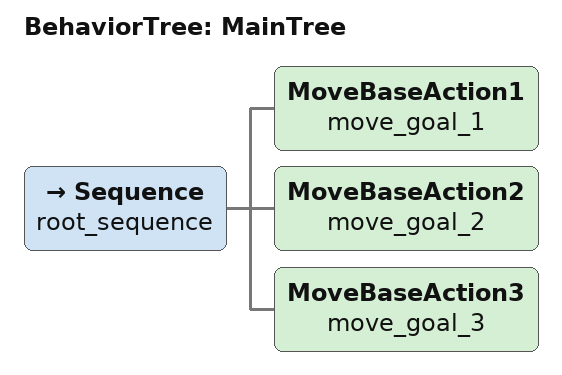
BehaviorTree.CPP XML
<root main_tree_to_execute = "MainTree">
    <BehaviorTree ID="MainTree">
        <Sequence name="root_sequence">
            <MoveBaseAction1 name="move_goal_1"/>
            <MoveBaseAction2 name="move_goal_2"/>
            <MoveBaseAction3 name="move_goal_3"/>
        </Sequence>
    </BehaviorTree>
</root>
